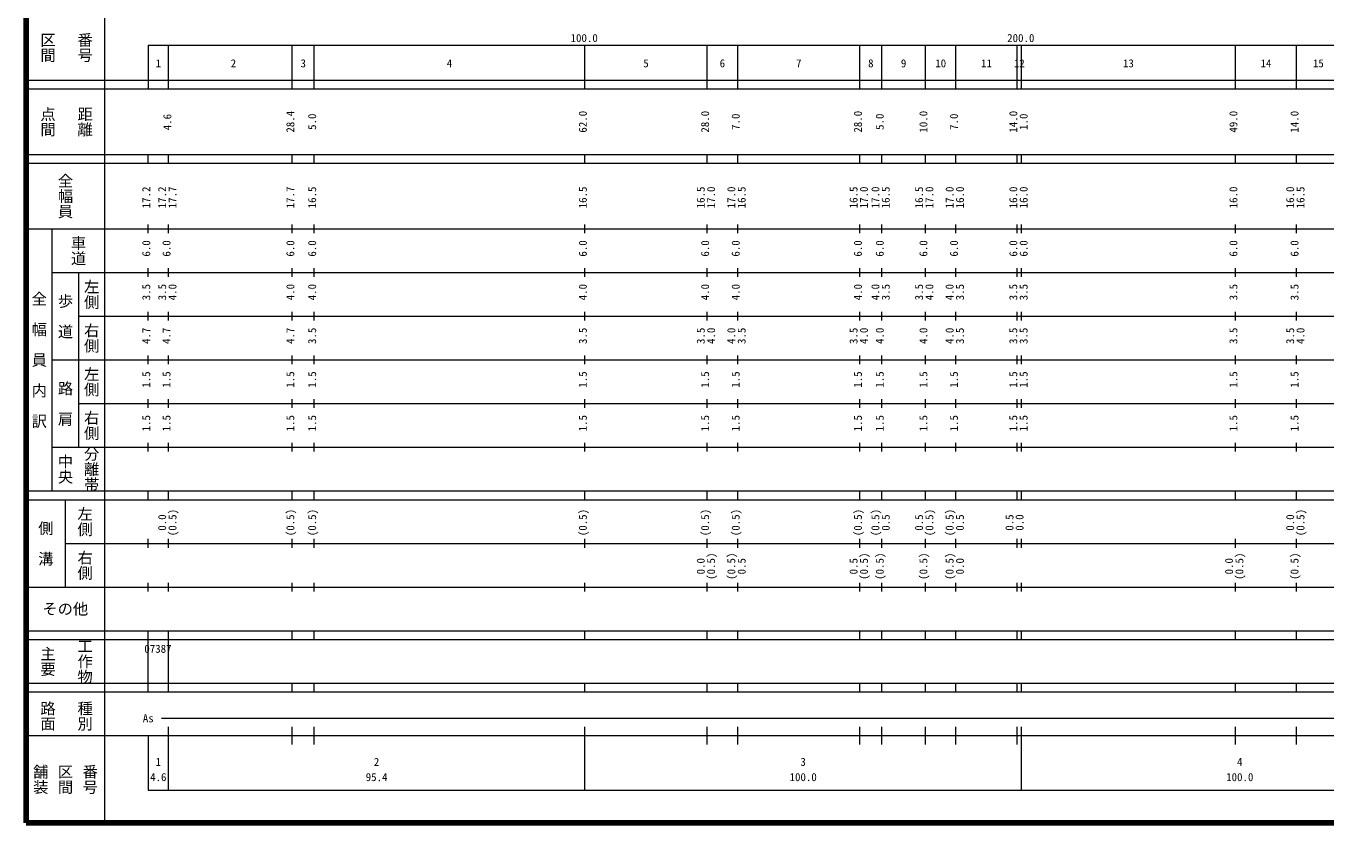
# Model space of a CAD drawing. Units: millimetres on the paper. Extents: x 40 to 680, y 20 to 380.
# Drawn here: x 40 to 337.7, y 20 to 202.4 of the extents above; entities that cross this region are included whole.
import ezdxf
from ezdxf.enums import TextEntityAlignment as Align

# ---------------------------------------------------------------- set-up
doc = ezdxf.new("R2010")
doc.units = ezdxf.units.MM
doc.layers.add('M-TTL', color=2, linetype='Continuous', lineweight=140)
doc.layers.add('M-TTL-BAND', color=7, linetype='Continuous', lineweight=13)
doc.styles.add('@ＭＳ ゴシック', font='')
doc.styles.add('ＭＳ ゴシック', font='')
doc.styles.get('@ＭＳ ゴシック').set_extended_font_data('@MS Gothic')
doc.styles.get('ＭＳ ゴシック').set_extended_font_data('MS Gothic')

msp = doc.modelspace()

# ---------------------------------------------------------------- linework, layer by layer
at = {"layer": 'M-TTL'}
for p, q in [((40, 380), (40, 20)), ((40, 20), (680, 20))]:
    msp.add_line(p, q, dxfattribs=at)
at = {"layer": 'M-TTL-BAND'}
for p, q in [((58, 370), (58, 20)), ((68, 198), (579, 198)), ((68, 198), (68, 188)), ((72.6, 188), (72.6, 198)), ((101, 188), (101, 198)), ((106, 188), (106, 198)), ((168, 188), (168, 198)), ((196, 188), (196, 198)), ((203, 188), (203, 198)), ((231, 188), (231, 198)), ((236, 188), (236, 198)), ((246, 188), (246, 198)), ((253, 188), (253, 198)), ((267, 188), (267, 198)), ((268, 188), (268, 198)), ((317, 188), (317, 198)), ((331, 188), (331, 198)), ((40, 190), (579, 190)), ((40, 188), (579, 188)), ((40, 173), (579, 173)), ((68, 171), (68, 173)), ((72.6, 171), (72.6, 173)), ((101, 171), (101, 173)), ((106, 171), (106, 173)), ((168, 171), (168, 173)), ((196, 171), (196, 173)), ((203, 171), (203, 173)), ((231, 171), (231, 173)), ((236, 171), (236, 173)), ((246, 171), (246, 173)), ((253, 171), (253, 173)), ((267, 171), (267, 173)), ((268, 171), (268, 173)), ((317, 171), (317, 173)), ((331, 171), (331, 173)), ((40, 171), (579, 171)), ((40, 156), (579, 156)), ((46, 96), (46, 156)), ((68, 155), (68, 157)), ((72.6, 155), (72.6, 157)), ((101, 155), (101, 157)), ((106, 155), (106, 157)), ((168, 155), (168, 157)), ((196, 155), (196, 157)), ((203, 155), (203, 157)), ((231, 155), (231, 157)), ((236, 155), (236, 157)), ((246, 155), (246, 157)), ((253, 155), (253, 157)), ((267, 155), (267, 157)), ((268, 155), (268, 157)), ((317, 155), (317, 157)), ((331, 155), (331, 157)), ((46, 146), (579, 146)), ((52, 146), (52, 106)), ((68, 145), (68, 147)), ((72.6, 145), (72.6, 147)), ((101, 145), (101, 147)), ((106, 145), (106, 147)), ((168, 145), (168, 147)), ((196, 145), (196, 147)), ((203, 145), (203, 147)), ((231, 145), (231, 147)), ((236, 145), (236, 147)), ((246, 145), (246, 147)), ((253, 145), (253, 147)), ((267, 145), (267, 147)), ((268, 145), (268, 147)), ((317, 145), (317, 147)), ((331, 145), (331, 147)), ((68, 135), (68, 137)), ((72.6, 135), (72.6, 137)), ((101, 135), (101, 137)), ((106, 135), (106, 137)), ((168, 135), (168, 137)), ((196, 135), (196, 137)), ((203, 135), (203, 137)), ((231, 135), (231, 137)), ((236, 135), (236, 137)), ((246, 135), (246, 137)), ((253, 135), (253, 137)), ((267, 135), (267, 137)), ((268, 135), (268, 137)), ((317, 135), (317, 137)), ((331, 135), (331, 137)), ((52, 136), (579, 136)), ((46, 126), (579, 126)), ((68, 125), (68, 127)), ((72.6, 125), (72.6, 127)), ((101, 125), (101, 127)), ((106, 125), (106, 127)), ((168, 125), (168, 127)), ((196, 125), (196, 127)), ((203, 125), (203, 127)), ((231, 125), (231, 127)), ((236, 125), (236, 127)), ((246, 125), (246, 127)), ((253, 125), (253, 127)), ((267, 125), (267, 127)), ((268, 125), (268, 127)), ((317, 125), (317, 127)), ((331, 125), (331, 127)), ((68, 115), (68, 117)), ((72.6, 115), (72.6, 117)), ((101, 115), (101, 117)), ((106, 115), (106, 117)), ((168, 115), (168, 117)), ((196, 115), (196, 117)), ((203, 115), (203, 117)), ((231, 115), (231, 117)), ((236, 115), (236, 117)), ((246, 115), (246, 117)), ((253, 115), (253, 117)), ((267, 115), (267, 117)), ((268, 115), (268, 117)), ((317, 115), (317, 117)), ((331, 115), (331, 117)), ((52, 116), (579, 116)), ((46, 106), (579, 106)), ((68, 105), (68, 107)), ((72.6, 105), (72.6, 107)), ((101, 105), (101, 107)), ((106, 105), (106, 107)), ((168, 105), (168, 107)), ((196, 105), (196, 107)), ((203, 105), (203, 107)), ((231, 105), (231, 107)), ((236, 105), (236, 107)), ((246, 105), (246, 107)), ((253, 105), (253, 107)), ((267, 105), (267, 107)), ((268, 105), (268, 107)), ((317, 105), (317, 107)), ((331, 105), (331, 107)), ((40, 96), (579, 96)), ((68, 94), (68, 96)), ((72.6, 94), (72.6, 96)), ((101, 94), (101, 96)), ((106, 94), (106, 96)), ((168, 94), (168, 96)), ((196, 94), (196, 96)), ((203, 94), (203, 96)), ((231, 94), (231, 96)), ((236, 94), (236, 96)), ((246, 94), (246, 96)), ((253, 94), (253, 96)), ((267, 94), (267, 96)), ((268, 94), (268, 96)), ((317, 94), (317, 96)), ((331, 94), (331, 96)), ((40, 94), (579, 94)), ((49, 94), (49, 74)), ((49, 84), (579, 84)), ((68, 83), (68, 85)), ((72.6, 83), (72.6, 85)), ((101, 83), (101, 85)), ((106, 83), (106, 85)), ((168, 83), (168, 85)), ((196, 83), (196, 85)), ((203, 83), (203, 85)), ((231, 83), (231, 85)), ((236, 83), (236, 85)), ((246, 83), (246, 85)), ((253, 83), (253, 85)), ((267, 83), (267, 85)), ((268, 83), (268, 85)), ((317, 83), (317, 85)), ((331, 83), (331, 85)), ((68, 73), (68, 75)), ((72.6, 73), (72.6, 75)), ((101, 73), (101, 75)), ((106, 73), (106, 75)), ((168, 73), (168, 75)), ((196, 73), (196, 75)), ((203, 73), (203, 75)), ((231, 73), (231, 75)), ((236, 73), (236, 75)), ((246, 73), (246, 75)), ((253, 73), (253, 75)), ((267, 73), (267, 75)), ((268, 73), (268, 75)), ((317, 73), (317, 75)), ((331, 73), (331, 75)), ((40, 74), (579, 74)), ((40, 64), (579, 64)), ((68, 52), (68, 64)), ((72.6, 52), (72.6, 64)), ((101, 62), (101, 64)), ((106, 62), (106, 64)), ((168, 62), (168, 64)), ((196, 62), (196, 64)), ((203, 62), (203, 64)), ((231, 62), (231, 64)), ((236, 62), (236, 64)), ((246, 62), (246, 64)), ((253, 62), (253, 64)), ((267, 62), (267, 64)), ((268, 62), (268, 64)), ((317, 62), (317, 64)), ((331, 62), (331, 64)), ((40, 62), (579, 62)), ((40, 52), (579, 52)), ((68, 50), (68, 52)), ((72.6, 50), (72.6, 52)), ((101, 50), (101, 52)), ((106, 50), (106, 52)), ((168, 50), (168, 52)), ((196, 50), (196, 52)), ((203, 50), (203, 52)), ((231, 50), (231, 52)), ((236, 50), (236, 52)), ((246, 50), (246, 52)), ((253, 50), (253, 52)), ((267, 50), (267, 52)), ((268, 50), (268, 52)), ((317, 50), (317, 52)), ((331, 50), (331, 52)), ((40, 50), (579, 50)), ((71, 44), (529, 44)), ((72.6, 27.5), (72.6, 42)), ((101, 38), (101, 42)), ((106, 38), (106, 42)), ((168, 27.5), (168, 42)), ((196, 38), (196, 42)), ((203, 38), (203, 42)), ((231, 38), (231, 42)), ((236, 38), (236, 42)), ((246, 38), (246, 42)), ((253, 38), (253, 42)), ((267, 38), (267, 42)), ((268, 27.5), (268, 42)), ((317, 38), (317, 42)), ((331, 38), (331, 42)), ((40, 40), (579, 40)), ((68, 40), (68, 27.5)), ((68, 27.5), (579, 27.5))]:
    msp.add_line(p, q, dxfattribs=at)

# ---------------------------------------------------------------- texts
at = {"layer": 'M-TTL-BAND', "style": '@ＭＳ ゴシック'}
for s, p in [('区間', (45, 197.5)), ('番号', (53.5, 197.5)), ('点間', (45, 180.5)), ('距離', (53.5, 180.5)), ('全幅員', (49, 163.5)), ('車道', (52, 151)), ('左側', (55, 141)), ('全\u3000幅\u3000員\u3000内\u3000訳', (43, 126)), ('歩\u3000道', (49, 136)), ('右側', (55, 131)), ('左側', (55, 121)), ('路\u3000肩', (49, 116)), ('右側', (55, 111)), ('中央', (49, 101)), ('分離帯', (55, 101)), ('左側', (53.5, 89)), ('側\u3000溝', (44.5, 84)), ('右側', (53.5, 79)), ('主要', (45, 57)), ('工作物', (53.5, 57)), ('路面', (45, 44.5)), ('種別', (53.5, 44.5)), ('舗装', (43.333, 30)), ('区間', (49, 30)), ('番号', (54.667, 30))]:
    msp.add_text(s, height=2.566, rotation=270, dxfattribs=at).set_placement(p, align=Align.MIDDLE_CENTER)
at = {"layer": 'M-TTL-BAND', "style": 'ＭＳ ゴシック'}
for s, p in [('100.0', (167.844, 198.195)), ('200.0', (267.844, 198.195)), ('1', (70.326, 192.405)), ('2', (87.5, 192.405)), ('3', (103.5, 192.405)), ('4', (137, 192.405)), ('5', (182, 192.405)), ('6', (199.5, 192.405)), ('7', (217, 192.405)), ('8', (233.5, 192.405)), ('9', (241, 192.405)), ('10', (249.5, 192.405)), ('11', (260, 192.405)), ('12', (267.5, 192.405)), ('13', (292.5, 192.405)), ('14', (324, 192.405)), ('15', (336, 192.405)), ('07387', (70.22, 58.405)), ('As', (68, 42.5)), ('1', (70.3, 32.523)), ('2', (120.3, 32.523)), ('3', (218, 32.523)), ('4', (318, 32.523)), ('4.6', (70.3, 29.033)), ('95.4', (120.3, 29.033)), ('100.0', (218, 29.033)), ('100.0', (318, 29.033))]:
    msp.add_text(s, height=1.833, dxfattribs=at).set_placement(p, align=Align.BOTTOM_CENTER)
for s, p in [('4.6', (73.828, 180.414)), ('28.4', (102, 180.5)), ('5.0', (107, 180.5)), ('62.0', (169, 180.5)), ('28.0', (197, 180.5)), ('7.0', (204, 180.5)), ('28.0', (232, 180.5)), ('5.0', (237, 180.5)), ('10.0', (247, 180.5)), ('7.0', (254, 180.5)), ('14.0', (267.584, 180.5)), ('1.0', (269.952, 180.5)), ('49.0', (318, 180.5)), ('14.0', (332, 180.5)), ('17.2', (69, 163.174)), ('17.2', (72.645, 163.174)), ('17.7', (75.015, 163.174)), ('17.7', (102, 163.174)), ('16.5', (107, 163.174)), ('16.5', (169, 163.174)), ('16.5', (196, 163.174)), ('17.0', (198.37, 163.174)), ('17.0', (203, 163.174)), ('16.5', (205.37, 163.174)), ('16.5', (231, 163.174)), ('17.0', (233.37, 163.174)), ('17.0', (236, 163.174)), ('16.5', (238.37, 163.174)), ('16.5', (246, 163.174)), ('17.0', (248.37, 163.174)), ('17.0', (253, 163.174)), ('16.0', (255.37, 163.174)), ('16.0', (267.584, 163.174)), ('16.0', (269.952, 163.174)), ('16.0', (318, 163.174)), ('16.0', (331, 163.174)), ('16.5', (333.37, 163.174)), ('6.0', (69, 151.5)), ('6.0', (73.645, 151.5)), ('6.0', (102, 151.5)), ('6.0', (107, 151.5)), ('6.0', (169, 151.5)), ('6.0', (197, 151.5)), ('6.0', (204, 151.5)), ('6.0', (232, 151.5)), ('6.0', (237, 151.5)), ('6.0', (247, 151.5)), ('6.0', (254, 151.5)), ('6.0', (267.584, 151.5)), ('6.0', (269.952, 151.5)), ('6.0', (318, 151.5)), ('6.0', (332, 151.5)), ('3.5', (69, 141.5)), ('3.5', (72.645, 141.5)), ('4.0', (75.015, 141.5)), ('4.0', (102, 141.5)), ('4.0', (107, 141.5)), ('4.0', (169, 141.5)), ('4.0', (197, 141.5)), ('4.0', (204, 141.5)), ('4.0', (232, 141.5)), ('4.0', (236, 141.5)), ('3.5', (238.37, 141.5)), ('3.5', (246, 141.5)), ('4.0', (248.37, 141.5)), ('4.0', (253, 141.5)), ('3.5', (255.37, 141.5)), ('3.5', (267.584, 141.5)), ('3.5', (269.952, 141.5)), ('3.5', (318, 141.5)), ('3.5', (332, 141.5)), ('4.7', (69, 131.5)), ('4.7', (73.645, 131.5)), ('4.7', (102, 131.5)), ('3.5', (107, 131.5)), ('3.5', (169, 131.5)), ('3.5', (196, 131.5)), ('4.0', (198.37, 131.5)), ('4.0', (203, 131.5)), ('3.5', (205.37, 131.5)), ('3.5', (231, 131.5)), ('4.0', (233.37, 131.5)), ('4.0', (237, 131.5)), ('4.0', (247, 131.5)), ('4.0', (253, 131.5)), ('3.5', (255.37, 131.5)), ('3.5', (267.584, 131.5)), ('3.5', (269.952, 131.5)), ('3.5', (318, 131.5)), ('3.5', (331, 131.5)), ('4.0', (333.37, 131.5)), ('1.5', (69, 121.5)), ('1.5', (73.645, 121.5)), ('1.5', (102, 121.5)), ('1.5', (107, 121.5)), ('1.5', (169, 121.5)), ('1.5', (197, 121.5)), ('1.5', (204, 121.5)), ('1.5', (232, 121.5)), ('1.5', (237, 121.5)), ('1.5', (247, 121.5)), ('1.5', (254, 121.5)), ('1.5', (267.584, 121.5)), ('1.5', (269.952, 121.5)), ('1.5', (318, 121.5)), ('1.5', (332, 121.5)), ('1.5', (69, 111.5)), ('1.5', (73.645, 111.5)), ('1.5', (102, 111.5)), ('1.5', (107, 111.5)), ('1.5', (169, 111.5)), ('1.5', (197, 111.5)), ('1.5', (204, 111.5)), ('1.5', (232, 111.5)), ('1.5', (237, 111.5)), ('1.5', (247, 111.5)), ('1.5', (254, 111.5)), ('1.5', (267.584, 111.5)), ('1.5', (269.952, 111.5)), ('1.5', (318, 111.5)), ('1.5', (332, 111.5)), ('0.0', (72.645, 88.764)), ('(0.5)', (75.015, 88.764)), ('(0.5)', (102, 88.764)), ('(0.5)', (107, 88.764)), ('(0.5)', (169, 88.764)), ('(0.5)', (197, 88.764)), ('(0.5)', (204, 88.764)), ('(0.5)', (232, 88.764)), ('(0.5)', (236, 88.764)), ('0.5', (238.37, 88.764)), ('0.5', (246, 88.764)), ('(0.5)', (248.37, 88.764)), ('(0.5)', (253, 88.764)), ('0.5', (255.37, 88.764)), ('0.5', (266.719, 88.764)), ('0.0', (269.02, 88.764)), ('0.0', (331, 88.764)), ('(0.5)', (333.37, 88.764)), ('0.0', (196, 78.764)), ('(0.5)', (198.37, 78.764)), ('(0.5)', (203, 78.764)), ('0.5', (205.37, 78.764)), ('0.5', (231, 78.764)), ('(0.5)', (233.37, 78.764)), ('(0.5)', (237, 78.764)), ('(0.5)', (247, 78.764)), ('(0.5)', (253, 78.764)), ('0.0', (255.37, 78.764)), ('0.0', (317, 78.764)), ('(0.5)', (319.37, 78.764)), ('(0.5)', (332, 78.764))]:
    msp.add_text(s, height=1.833, rotation=90, dxfattribs=at).set_placement(p, align=Align.BOTTOM_CENTER)
msp.add_text('その他', height=2.566, dxfattribs=at).set_placement((49, 69), align=Align.MIDDLE_CENTER)

doc.saveas('drawing.dxf')
